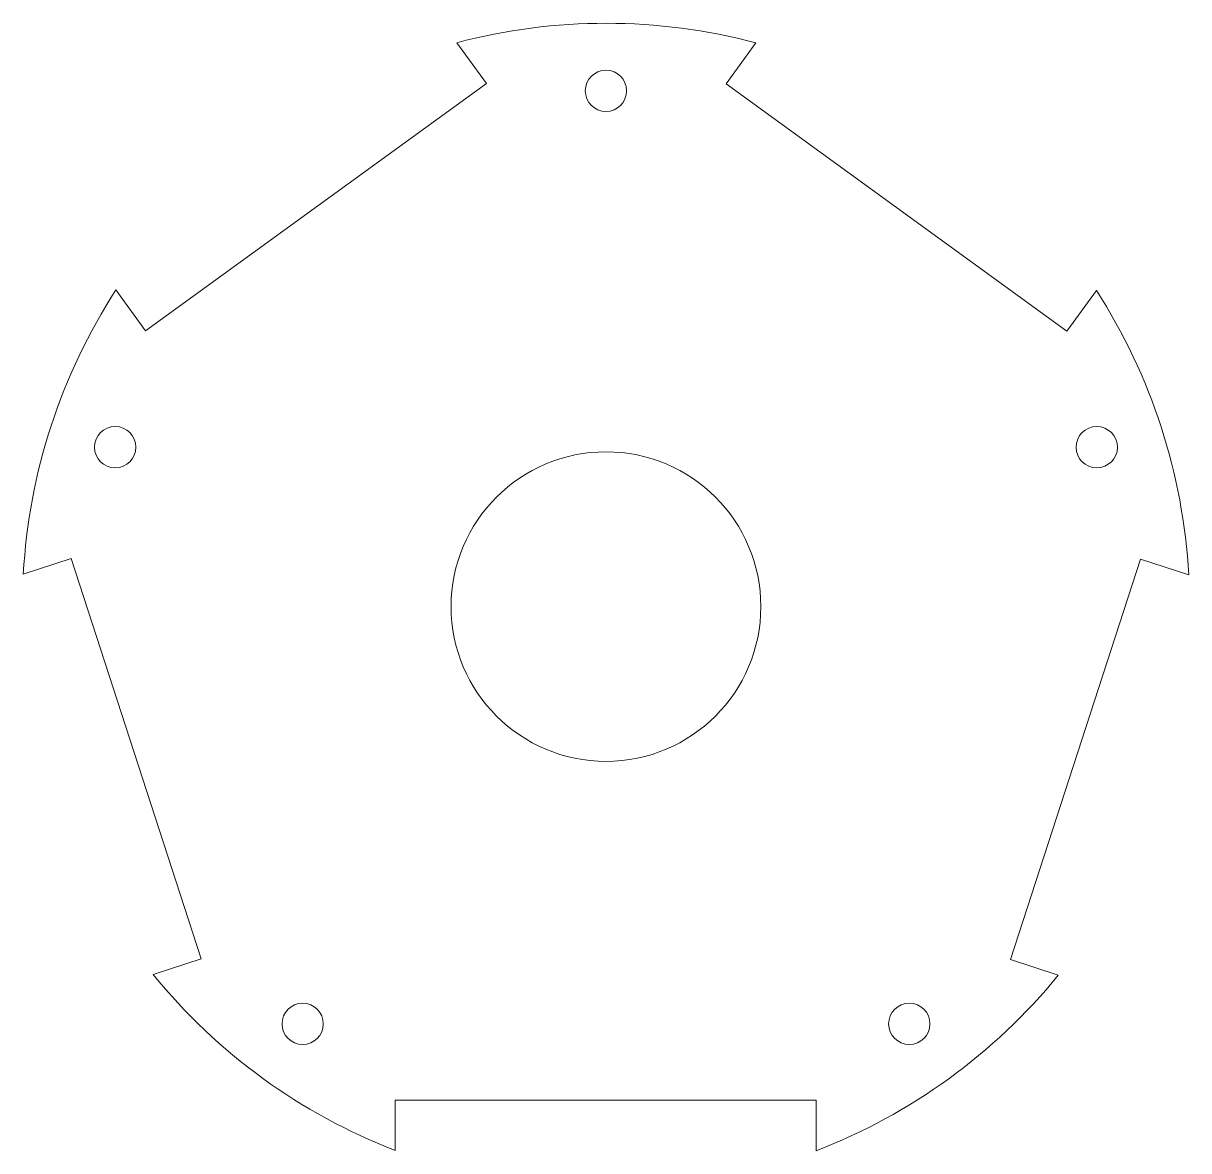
# Model space of a CAD drawing. Header units: inches. Extents: x -8.75 to -3.11, y -8.54 to -3.08.
import ezdxf

# ---------------------------------------------------------------- set-up
doc = ezdxf.new("R2010")
doc.units = ezdxf.units.IN
doc.header["$MEASUREMENT"] = 0

msp = doc.modelspace()

# ---------------------------------------------------------------- linework, layer by layer
at = {"color": 7, "linetype": 'Continuous', "lineweight": 15}
for p, q in [((-6.5086, -3.3669), (-6.6518, -3.1698)), ((-5.3476, -3.3689), (-5.2036, -3.1707)), ((-6.5086, -3.3669), (-8.159, -4.566)), ((-3.6972, -4.568), (-5.3476, -3.3689)), ((-8.159, -4.566), (-8.303, -4.3678)), ((-3.6972, -4.568), (-3.554, -4.3709)), ((-8.5196, -5.6695), (-8.7514, -5.7448)), ((-8.5196, -5.6695), (-7.8892, -7.6097)), ((-3.9707, -7.6129), (-3.3403, -5.6728)), ((-3.3403, -5.6728), (-3.1073, -5.7485)), ((-7.8892, -7.6097), (-8.1223, -7.6854)), ((-3.9707, -7.6129), (-3.739, -7.6882)), ((-6.9512, -8.2937), (-6.9512, -8.5374)), ((-6.9512, -8.2937), (-4.9112, -8.2937)), ((-4.9112, -8.2937), (-4.9112, -8.5387))]:
    msp.add_line(p, q, dxfattribs=at)
for centre, radius in [((-5.9295, -3.403), 0.1), ((-8.3064, -5.1299), 0.1), ((-3.5525, -5.1299), 0.1), ((-5.9295, -5.9022), 0.75), ((-7.3985, -7.9242), 0.1), ((-4.4604, -7.9241), 0.1)]:
    msp.add_circle(centre, radius, dxfattribs=at)
for start, end in [(75.1178, 104.8077), (147.1178, 176.8077), (3.1178, 32.8077), (219.1178, 248.8077), (291.1178, 320.8077)]:
    msp.add_arc((-5.9295, -5.9022), 2.8263, start, end, dxfattribs=at)

doc.saveas('drawing.dxf')
